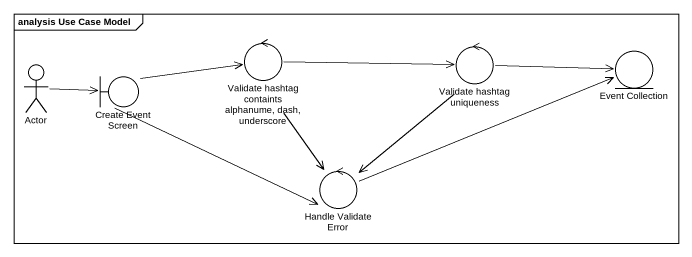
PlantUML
@startuml
mainframe analysis Use Case Model
control "Validate hashtag containts alphanume, dash, underscore" as Validate_hashtag_containts
control "Validate hashtag uniqueness" as Validate_hashtag_uniqueness
entity "Event Collection" as Event_Collection
actor "Actor" as Actor_
boundary "Create Event Screen" as Create_Event_Screen
control "Handle Validate Error" as Handle_Validate_Error
Validate_hashtag_containts -right-> Validate_hashtag_uniqueness
Validate_hashtag_containts --> Handle_Validate_Error
Validate_hashtag_uniqueness -right-> Event_Collection
Validate_hashtag_uniqueness --> Handle_Validate_Error
Actor_ -right-> Create_Event_Screen
Create_Event_Screen -right-> Validate_hashtag_containts
Create_Event_Screen -right-> Handle_Validate_Error
Handle_Validate_Error -right-> Event_Collection
@enduml
